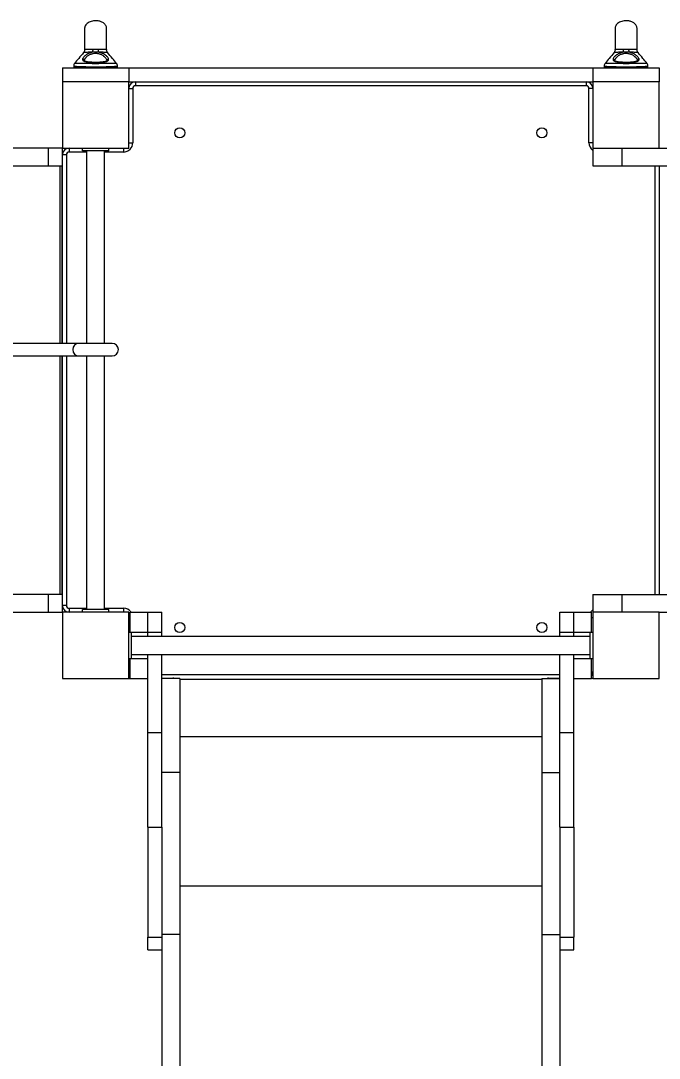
# Model space of a CAD drawing. Header units: millimetres. Extents: x -6280 to 5617, y -5845 to 6834.
# Drawn here: x -3609 to -2646, y 752 to 2316 of the extents above; entities that cross this region are included whole.
import ezdxf

# ---------------------------------------------------------------- set-up
doc = ezdxf.new("R2010")
doc.units = ezdxf.units.MM
for name, color, linetype in [('DIKOM_ОБЪЕКТ', 7, 'Continuous'), ('DIKOM_РАЗМЕР_ЗОНА', 7, 'Continuous'), ('DIKOM_РАЗМЕР_ОБЪЕКТА', 7, 'Continuous')]:
    doc.layers.add(name, color=color, linetype=linetype)
doc.styles.add('style1', font='arial.ttf', dxfattribs={"width": 0.8})
doc.dimstyles.new('1-50', dxfattribs={"dimtxt": 300, "dimasz": 200, "dimexe": 100, "dimexo": 0, "dimgap": 100, "dimtad": 1, "dimtxsty": 'style1', "dimcen": 200, "dimclrd": 7, "dimclre": 7, "dimclrt": 7, "dimadec": 1, "dimazin": 2, "dimtfac": 1, "dimtmove": 0, "dimatfit": 2, "dimfxl": 0, "dimlwd": 25, "dimlwe": 18, "dimarcsym": 0})

# ---------------------------------------------------------------- blocks, each defined once
blk = doc.blocks.new('*D9')
at = {"layer": 'Defpoints', "color": 0, "transparency": 16777216}
for p in [(2521.2, 1712.8), (-4779.9, 1437.8), (2521.2, -5186.4)]:
    blk.add_point(p, dxfattribs=at)
at = {"layer": 'DIKOM_РАЗМЕР_ОБЪЕКТА', "color": 7, "lineweight": 18, "transparency": 16777216}
for p, q in [((2521.2, 1712.8), (2521.2, -5286.4)), ((-4779.9, 1437.8), (-4779.9, -5286.4))]:
    blk.add_line(p, q, dxfattribs=at)
at = {"layer": 'DIKOM_РАЗМЕР_ОБЪЕКТА', "color": 7, "lineweight": 25, "transparency": 16777216}
blk.add_line((-4579.9, -5186.4), (2321.2, -5186.4), dxfattribs=at)
at = {"layer": 'DIKOM_РАЗМЕР_ОБЪЕКТА', "color": 7, "transparency": 16777216}
for points in [[(-4579.9, -5153.1), (-4579.9, -5219.8), (-4779.9, -5186.4)], [(2321.2, -5153.1), (2321.2, -5219.8), (2521.2, -5186.4)]]:
    blk.add_solid(points, dxfattribs=at)
at = {"layer": 'DIKOM_РАЗМЕР_ОБЪЕКТА', "color": 7, "transparency": 16777216, "insert": (-601.8, -4933.2), "char_height": 300, "attachment_point": 5, "style": 'style1'}
blk.add_mtext('7300', dxfattribs=at)
blk = doc.blocks.new('*D11')
at = {"layer": 'Defpoints', "color": 0, "transparency": 16777216}
for p in [(-6279.9, 1522.5), (4521.2, 1522.5), (4521.2, -5744.5)]:
    blk.add_point(p, dxfattribs=at)
at = {"layer": 'DIKOM_РАЗМЕР_ЗОНА', "color": 7, "lineweight": 18, "transparency": 16777216}
for p, q in [((-6279.9, 1522.5), (-6279.9, -5844.5)), ((4521.2, 1522.5), (4521.2, -5844.5))]:
    blk.add_line(p, q, dxfattribs=at)
at = {"layer": 'DIKOM_РАЗМЕР_ЗОНА', "color": 7, "lineweight": 25, "transparency": 16777216}
blk.add_line((-6079.9, -5744.5), (4321.2, -5744.5), dxfattribs=at)
at = {"layer": 'DIKOM_РАЗМЕР_ЗОНА', "color": 7, "transparency": 16777216}
for points in [[(-6079.9, -5711.2), (-6079.9, -5777.9), (-6279.9, -5744.5)], [(4321.2, -5711.2), (4321.2, -5777.9), (4521.2, -5744.5)]]:
    blk.add_solid(points, dxfattribs=at)
at = {"layer": 'DIKOM_РАЗМЕР_ЗОНА', "color": 7, "transparency": 16777216, "insert": (-569.1, -5491.3), "char_height": 300, "attachment_point": 5, "style": 'style1'}
blk.add_mtext('10800', dxfattribs=at)

msp = doc.modelspace()

# ---------------------------------------------------------------- linework, layer by layer
at = {"layer": 'DIKOM_ОБЪЕКТ', "color": 7, "linetype": 'Continuous', "lineweight": 15}
for p, q in [((-3512.972, 2256.127), (-3512.956, 2256.441)), ((-3512.702, 2255.024), (-3512.972, 2256.127)), ((-3478.972, 2256.124), (-3479.241, 2255.022)), ((-3478.986, 2256.42), (-3478.972, 2256.124)), ((-2712.972, 2256.127), (-2712.956, 2256.441)), ((-2712.702, 2255.024), (-2712.972, 2256.127)), ((-2678.972, 2256.124), (-2679.241, 2255.022)), ((-2678.986, 2256.42), (-2678.972, 2256.124)), ((-3545.972, 2245.255), (-3545.972, 2224.255)), ((-3545.972, 2245.255), (-3445.972, 2245.255)), ((-3528.972, 2248.38), (-3528.972, 2245.755)), ((-3528.972, 2245.755), (-3495.972, 2245.755)), ((-3527.742, 2251.736), (-3527.754, 2251.726)), ((-3495.972, 2245.755), (-3462.972, 2245.755)), ((-3462.972, 2248.376), (-3462.972, 2248.377)), ((-3462.972, 2245.755), (-3462.972, 2248.376)), ((-3445.972, 2245.255), (-3445.972, 2224.255)), ((-3445.972, 2245.255), (-2745.972, 2245.255)), ((-2745.972, 2245.255), (-2745.972, 2224.255)), ((-2745.972, 2245.255), (-2645.972, 2245.255)), ((-2728.972, 2248.38), (-2728.972, 2245.755)), ((-2728.972, 2245.755), (-2695.972, 2245.755)), ((-2727.742, 2251.736), (-2727.755, 2251.726)), ((-2695.972, 2245.755), (-2662.972, 2245.755)), ((-2662.972, 2248.376), (-2662.972, 2248.377)), ((-2662.972, 2245.755), (-2662.972, 2248.376)), ((-2645.972, 2245.255), (-2645.972, 2224.255)), ((-3445.972, 2224.255), (-3545.972, 2224.255)), ((-3545.972, 2224.255), (-3545.972, 2124.255)), ((-3445.972, 2224.255), (-2745.972, 2224.255)), ((-3445.972, 2124.255), (-3445.972, 2224.255)), ((-3435.972, 2224.255), (-3435.972, 2218.255)), ((-2755.972, 2224.255), (-2755.972, 2218.255)), ((-2745.972, 2224.255), (-2745.972, 2124.255)), ((-2645.972, 2224.255), (-2745.972, 2224.255)), ((-2645.972, 2124.255), (-2645.972, 2224.255)), ((-3445.972, 2214.255), (-3439.972, 2214.255)), ((-3439.972, 2214.255), (-3439.972, 2132.255)), ((-2755.972, 2218.255), (-3435.972, 2218.255)), ((-2751.972, 2132.255), (-2751.972, 2214.255)), ((-2745.972, 2214.255), (-2751.972, 2214.255)), ((-3445.972, 2132.255), (-3439.972, 2132.255)), ((-2745.972, 2132.255), (-2751.972, 2132.255)), ((-3566.781, 2124.255), (-4768.318, 2124.255)), ((-3566.781, 2097.255), (-3566.781, 2124.255)), ((-3545.972, 2124.255), (-3566.781, 2124.255)), ((-3545.972, 2097.255), (-3545.972, 2124.255)), ((-3545.972, 2124.255), (-3445.972, 2124.255)), ((-3539.972, 2114.255), (-3545.972, 2114.255)), ((-3539.972, 2114.255), (-3539.972, 1829.755)), ((-3535.972, 2124.255), (-3535.972, 2118.255)), ((-3509.472, 2118.255), (-3535.972, 2118.255)), ((-3515.972, 2120.255), (-3515.972, 2124.255)), ((-3475.972, 2120.255), (-3515.972, 2120.255)), ((-3509.472, 2120.255), (-3509.472, 1829.755)), ((-3482.472, 1829.755), (-3482.472, 2120.255)), ((-3453.972, 2118.255), (-3482.472, 2118.255)), ((-3475.972, 2120.255), (-3475.972, 2124.255)), ((-3453.972, 2124.255), (-3453.972, 2118.255)), ((-2745.972, 2124.255), (-2645.972, 2124.255)), ((-2745.972, 2124.255), (-2745.972, 2097.255)), ((-2702.203, 2124.255), (-2702.203, 2097.255)), ((-2645.972, 2124.255), (-2200.836, 2124.255)), ((-4768.318, 2097.255), (-3566.781, 2097.255)), ((-3566.781, 2097.255), (-3545.972, 2097.255)), ((-3549.651, 1829.755), (-3549.651, 2097.255)), ((-3546.247, 1829.755), (-3546.247, 2097.255)), ((-3545.972, 1829.755), (-3545.972, 2097.255)), ((-2745.972, 2097.255), (-2702.203, 2097.255)), ((-2702.203, 2097.255), (-2200.836, 2097.255)), ((-2651.972, 1451.255), (-2651.972, 2097.255)), ((-2645.972, 2097.255), (-2645.972, 1451.255)), ((-3520.972, 1829.755), (-3868.099, 1829.755)), ((-3470.972, 1829.755), (-3520.972, 1829.755)), ((-3868.099, 1810.755), (-3520.972, 1810.755)), ((-3549.651, 1451.255), (-3549.651, 1810.755)), ((-3546.247, 1451.255), (-3546.247, 1810.755)), ((-3545.972, 1451.255), (-3545.972, 1810.755)), ((-3539.972, 1810.755), (-3539.972, 1434.255)), ((-3520.972, 1810.755), (-3470.972, 1810.755)), ((-3509.472, 1810.755), (-3509.472, 1428.255)), ((-3482.472, 1428.255), (-3482.472, 1810.755)), ((-3566.781, 1451.255), (-4768.318, 1451.255)), ((-3566.781, 1424.255), (-3566.781, 1451.255)), ((-3545.972, 1451.255), (-3566.781, 1451.255)), ((-3545.972, 1424.255), (-3545.972, 1451.255)), ((-2745.972, 1451.255), (-2745.972, 1424.255)), ((-2745.972, 1451.255), (-2702.203, 1451.255)), ((-2702.203, 1451.255), (-2702.203, 1424.255)), ((-2702.203, 1451.255), (-2200.836, 1451.255)), ((-4768.318, 1424.255), (-3566.781, 1424.255)), ((-3566.781, 1424.255), (-3545.972, 1424.255)), ((-3539.972, 1434.255), (-3545.972, 1434.255)), ((-3445.972, 1424.255), (-3545.972, 1424.255)), ((-3545.972, 1424.255), (-3545.972, 1324.255)), ((-3535.972, 1430.255), (-3535.972, 1424.255)), ((-3535.972, 1430.255), (-3509.472, 1430.255)), ((-3515.972, 1424.255), (-3515.972, 1428.255)), ((-3475.972, 1428.255), (-3515.972, 1428.255)), ((-3482.472, 1430.255), (-3453.972, 1430.255)), ((-3475.972, 1424.255), (-3475.972, 1428.255)), ((-3453.972, 1430.255), (-3453.972, 1424.255)), ((-3445.972, 1324.255), (-3445.972, 1424.255)), ((-3443.972, 1424.255), (-3416.972, 1424.255)), ((-3443.972, 1394.255), (-3443.972, 1424.255)), ((-3416.972, 1394.255), (-3416.972, 1424.255)), ((-3416.972, 1424.254), (-3395.972, 1424.254)), ((-3416.972, 1394.255), (-3416.972, 1424.254)), ((-3395.972, 1394.255), (-3395.972, 1424.254)), ((-2795.972, 1424.254), (-2774.972, 1424.254)), ((-2795.972, 1394.255), (-2795.972, 1424.254)), ((-2774.972, 1424.255), (-2747.972, 1424.255)), ((-2774.972, 1394.255), (-2774.972, 1424.255)), ((-2774.972, 1394.255), (-2774.972, 1424.254)), ((-2747.972, 1394.255), (-2747.972, 1424.255)), ((-2745.972, 1424.255), (-2745.972, 1324.255)), ((-2645.972, 1424.255), (-2745.972, 1424.255)), ((-2645.972, 1324.255), (-2645.972, 1424.255)), ((-2645.972, 1424.255), (-2200.836, 1424.255)), ((-3443.972, 1416.255), (-3445.972, 1416.255)), ((-2747.972, 1416.255), (-2745.972, 1416.255)), ((-3445.972, 1394.255), (-3441.972, 1394.255)), ((-3441.972, 1354.255), (-3441.972, 1394.255)), ((-3441.972, 1394.255), (-3416.972, 1394.255)), ((-3416.972, 1387.755), (-3416.972, 1394.255)), ((-3416.972, 1394.255), (-3395.972, 1394.255)), ((-3395.972, 1387.755), (-3395.972, 1394.255)), ((-2795.972, 1394.255), (-2774.972, 1394.255)), ((-2795.972, 1387.755), (-2795.972, 1394.255)), ((-2774.972, 1387.755), (-2774.972, 1394.255)), ((-2774.972, 1394.255), (-2749.972, 1394.255)), ((-2749.972, 1394.255), (-2745.972, 1394.255)), ((-2749.972, 1354.255), (-2749.972, 1394.255)), ((-2749.972, 1387.755), (-3441.972, 1387.755)), ((-3445.972, 1354.255), (-3441.972, 1354.255)), ((-3443.972, 1324.258), (-3443.972, 1354.258)), ((-3441.972, 1360.755), (-2749.972, 1360.755)), ((-3441.972, 1354.258), (-3416.972, 1354.258)), ((-3416.972, 1354.258), (-3416.972, 1360.755)), ((-3416.972, 1243.104), (-3416.972, 1360.755)), ((-3395.972, 1243.104), (-3395.972, 1360.755)), ((-2795.972, 1243.104), (-2795.972, 1360.755)), ((-2774.972, 1354.258), (-2774.972, 1360.755)), ((-2774.972, 1243.104), (-2774.972, 1360.755)), ((-2774.972, 1354.258), (-2749.972, 1354.258)), ((-2749.972, 1354.255), (-2745.972, 1354.255)), ((-2747.972, 1324.258), (-2747.972, 1354.258)), ((-3443.972, 1334.255), (-3445.972, 1334.255)), ((-3395.972, 1330.255), (-2795.972, 1330.255)), ((-2747.972, 1334.255), (-2745.972, 1334.255)), ((-3545.972, 1324.255), (-3445.972, 1324.255)), ((-3445.972, 1324.255), (-3443.972, 1324.255)), ((-3443.972, 1324.258), (-3416.972, 1324.258)), ((-3443.972, 1324.258), (-3443.972, 1324.248)), ((-3443.972, 1324.248), (-3416.972, 1324.248)), ((-3378.472, 1324.255), (-3395.972, 1324.255)), ((-3368.972, 1324.254), (-3395.972, 1324.254)), ((-3378.472, 1324.255), (-3378.472, 1325.754)), ((-3368.972, 1324.254), (-3368.972, 1182.379)), ((-2822.972, 1322.754), (-3368.972, 1322.754)), ((-2822.972, 1324.254), (-2795.972, 1324.254)), ((-2822.972, 1324.254), (-2822.972, 1182.379)), ((-2813.472, 1324.255), (-2813.472, 1325.754)), ((-2795.972, 1324.255), (-2813.472, 1324.255)), ((-2774.972, 1324.258), (-2747.972, 1324.258)), ((-2774.972, 1324.248), (-2747.972, 1324.248)), ((-2747.972, 1324.258), (-2747.972, 1324.248)), ((-2745.972, 1324.255), (-2747.972, 1324.255)), ((-2745.972, 1324.255), (-2645.972, 1324.255)), ((-3416.972, 1243.104), (-3395.972, 1243.104)), ((-3416.972, 1100.353), (-3416.972, 1243.104)), ((-3395.972, 1100.353), (-3395.972, 1243.104)), ((-2822.972, 1236.215), (-3368.972, 1236.215)), ((-2795.972, 1243.104), (-2774.972, 1243.104)), ((-2795.972, 1100.353), (-2795.972, 1243.104)), ((-2774.972, 1100.353), (-2774.972, 1243.104)), ((-3368.972, 1182.379), (-3395.972, 1182.379)), ((-3368.972, 1182.379), (-3368.972, 938.446)), ((-2822.972, 1182.379), (-2795.972, 1182.379)), ((-2822.972, 1182.379), (-2822.972, 938.446)), ((-3416.972, 1100.353), (-3395.972, 1100.353)), ((-3416.972, 1100.353), (-3416.972, 934.21)), ((-3395.972, 1100.353), (-3395.972, 936.948)), ((-2795.972, 1100.353), (-2774.972, 1100.353)), ((-2795.972, 1100.353), (-2795.972, 936.948)), ((-2774.972, 1100.353), (-2774.972, 934.21)), ((-2822.972, 1011.24), (-3368.972, 1011.24)), ((-3416.972, 934.21), (-3395.972, 934.21)), ((-3416.972, 915.348), (-3416.972, 934.21)), ((-3368.972, 938.446), (-3395.972, 938.446)), ((-3395.972, 936.948), (-3395.972, 255.387)), ((-3368.972, 938.446), (-3368.972, 255.387)), ((-2822.972, 938.446), (-2795.972, 938.446)), ((-2822.972, 938.446), (-2822.972, 255.387)), ((-2795.972, 936.948), (-2795.972, 255.387)), ((-2795.972, 934.21), (-2774.972, 934.21)), ((-2774.972, 915.348), (-2774.972, 934.21)), ((-3416.972, 915.348), (-3395.972, 915.348)), ((-2795.972, 915.348), (-2774.972, 915.348))]:
    msp.add_line(p, q, dxfattribs=at)
for centre in [(-3368.972, 2147.255), (-2822.972, 2147.255), (-3368.972, 1401.255), (-2822.972, 1401.255)]:
    msp.add_circle(centre, 7.5, dxfattribs=at)
for centre, radius, start, end in [((-3519.368, 2274.199), 19.719, 343.873331, 358.205486), ((-3472.55, 2274.195), 19.747, 181.783082, 196.091424), ((-2719.368, 2274.199), 19.719, 343.873331, 358.205486), ((-2672.533, 2274.198), 19.764, 181.789106, 196.0854), ((-3514.964, 2256.306), 2.013, 3.858148, 109.484787), ((-3476.98, 2256.287), 2.011, 70.454514, 176.210792), ((-2714.964, 2256.306), 2.013, 3.858148, 109.484787), ((-2676.98, 2256.287), 2.011, 70.454514, 176.210792), ((-3528.472, 2245.755), 0.5, 180, 270), ((-3463.472, 2245.755), 0.5, 270, 0), ((-2728.472, 2245.755), 0.5, 180, 270), ((-2663.472, 2245.755), 0.5, 270, 0), ((-3435.972, 2214.255), 10, 90, 180), ((-2755.972, 2214.255), 10, 0, 90), ((-3435.972, 2214.255), 4, 90, 180), ((-2755.972, 2214.255), 4, 0, 90), ((-3453.972, 2132.255), 14, 270, 0), ((-2737.972, 2132.255), 14, 180, 235.150095), ((-3535.972, 2114.255), 10, 90, 180), ((-3535.972, 2114.255), 4, 90, 180), ((-3520.972, 1820.255), 9.5, 90, 270), ((-3470.972, 1820.255), 9.5, 270, 90), ((-3535.972, 1434.255), 10, 180, 270), ((-3535.972, 1434.255), 4, 180, 270), ((-3453.972, 1416.255), 14, 34.849768, 90), ((-2737.972, 1416.255), 14, 124.849905, 145.150232), ((-3435.972, 1334.255), 10, 180, 216.869898), ((-2755.972, 1334.255), 10, 323.130102, 0)]:
    msp.add_arc(centre, radius, start, end, dxfattribs=at)
for points, knots in [([(-3479.472, 2305.255), (-3479.527, 2305.93), (-3479.643, 2307.347), (-3480.588, 2309.41), (-3482.088, 2311.331), (-3484.075, 2312.97), (-3486.324, 2314.245), (-3488.602, 2315.143), (-3490.821, 2315.741), (-3493.166, 2316.137), (-3495.886, 2316.315), (-3499.073, 2316.14), (-3502.513, 2315.458), (-3505.873, 2314.187), (-3508.792, 2312.356), (-3510.938, 2310.112), (-3512.243, 2307.686), (-3512.4, 2306.025), (-3512.472, 2305.255)], [0, 0, 0, 0, 0.04633182, 0.09737767, 0.15341126, 0.21313179, 0.27355843, 0.33083056, 0.38133933, 0.43157919, 0.49443417, 0.56871442, 0.65082269, 0.73500006, 0.81488997, 0.88597515, 0.94713563, 1, 1, 1, 1]), ([(-2679.472, 2305.255), (-2679.527, 2305.93), (-2679.643, 2307.347), (-2680.588, 2309.41), (-2682.088, 2311.331), (-2684.076, 2312.969), (-2686.324, 2314.245), (-2688.602, 2315.143), (-2690.821, 2315.741), (-2693.166, 2316.137), (-2695.886, 2316.315), (-2699.073, 2316.14), (-2702.513, 2315.458), (-2705.873, 2314.187), (-2708.793, 2312.356), (-2710.938, 2310.112), (-2712.243, 2307.686), (-2712.4, 2306.025), (-2712.472, 2305.255)], [0, 0, 0, 0, 0.0463318, 0.09737764, 0.15341121, 0.21313172, 0.27355359, 0.33083079, 0.38133954, 0.43157939, 0.49443434, 0.56871456, 0.65082281, 0.73500015, 0.81489003, 0.88597519, 0.94713565, 1, 1, 1, 1]), ([(-3512.472, 2305.255), (-3512.472, 2305.175), (-3512.472, 2305.023), (-3512.472, 2303.879), (-3512.472, 2302.271), (-3512.472, 2300.322), (-3512.472, 2298.198), (-3512.472, 2296.022), (-3512.472, 2293.901), (-3512.472, 2291.909), (-3512.472, 2290.098), (-3512.472, 2288.341), (-3512.472, 2286.379), (-3512.472, 2283.578), (-3512.472, 2279.61), (-3512.472, 2275.908), (-3512.472, 2273.464), (-3512.472, 2272.985)], [0, 0, 0, 0, 0.11669334, 0.22399301, 0.32105451, 0.40768769, 0.48407135, 0.55066077, 0.60812167, 0.65710707, 0.69824854, 0.73237509, 0.77063496, 0.8182304, 0.89363926, 0.97915695, 1, 1, 1, 1]), ([(-3479.472, 2272.978), (-3479.472, 2273.46), (-3479.472, 2275.906), (-3479.472, 2279.61), (-3479.472, 2283.841), (-3479.472, 2286.993), (-3479.472, 2289.558), (-3479.472, 2291.746), (-3479.472, 2293.901), (-3479.472, 2296.022), (-3479.472, 2298.198), (-3479.472, 2300.322), (-3479.472, 2302.271), (-3479.472, 2303.879), (-3479.472, 2305.023), (-3479.472, 2305.175), (-3479.472, 2305.255)], [0, 0, 0, 0, 0.02093275, 0.10644366, 0.18184655, 0.2432849, 0.28973045, 0.342945, 0.39192652, 0.44938286, 0.515967, 0.59234461, 0.67897093, 0.77602474, 0.88331591, 1, 1, 1, 1]), ([(-2712.472, 2305.255), (-2712.472, 2305.175), (-2712.472, 2305.023), (-2712.472, 2303.879), (-2712.472, 2302.271), (-2712.472, 2300.322), (-2712.472, 2298.198), (-2712.472, 2296.022), (-2712.472, 2293.901), (-2712.472, 2291.909), (-2712.472, 2290.098), (-2712.472, 2288.341), (-2712.472, 2286.379), (-2712.472, 2283.578), (-2712.472, 2279.61), (-2712.472, 2275.908), (-2712.472, 2273.464), (-2712.472, 2272.985)], [0, 0, 0, 0, 0.11669334, 0.22399301, 0.32105451, 0.40768769, 0.48407135, 0.55066077, 0.60812167, 0.65710707, 0.69824854, 0.73237509, 0.77063496, 0.8182304, 0.89363926, 0.97915695, 1, 1, 1, 1]), ([(-2679.472, 2272.978), (-2679.472, 2273.46), (-2679.472, 2275.906), (-2679.472, 2279.61), (-2679.472, 2283.841), (-2679.472, 2286.993), (-2679.472, 2289.558), (-2679.472, 2291.746), (-2679.472, 2293.901), (-2679.472, 2296.022), (-2679.472, 2298.198), (-2679.472, 2300.322), (-2679.472, 2302.271), (-2679.472, 2303.879), (-2679.472, 2305.023), (-2679.472, 2305.175), (-2679.472, 2305.255)], [0, 0, 0, 0, 0.02093275, 0.10644366, 0.18184655, 0.2432849, 0.28973045, 0.342945, 0.39192652, 0.44938286, 0.515967, 0.59234461, 0.67897093, 0.77602474, 0.88331591, 1, 1, 1, 1]), ([(-3500.425, 2268.722), (-3501.522, 2268.488), (-3503.708, 2268.022), (-3506.63, 2266.868), (-3509.194, 2265.505), (-3511.369, 2263.99), (-3513.136, 2262.432), (-3514.468, 2260.905), (-3515.375, 2259.463), (-3515.548, 2258.623), (-3515.635, 2258.203)], [0, 0, 0, 0, 0.12762681, 0.25418326, 0.38062129, 0.50508478, 0.6296236, 0.75287945, 0.87645605, 1, 1, 1, 1]), ([(-3512.472, 2273.032), (-3512.534, 2272.232), (-3512.675, 2270.425), (-3513.638, 2268.989), (-3514.174, 2268.189)], [0, 0, 0, 0, 0.44317003, 1, 1, 1, 1]), ([(-3500.425, 2268.722), (-3501.618, 2268.714), (-3503.973, 2268.697), (-3507.208, 2268.646), (-3509.975, 2268.567), (-3512.119, 2268.46), (-3513.491, 2268.341), (-3514.126, 2268.245), (-3514.094, 2268.226), (-3514.085, 2268.22)], [0, 0, 0, 0, 0.18132315, 0.35769971, 0.52389172, 0.67759126, 0.81661223, 0.94257662, 1, 1, 1, 1]), ([(-3512.472, 2273), (-3512.433, 2273.077), (-3512.352, 2273.237), (-3511.704, 2273.395), (-3510.658, 2273.492), (-3509.167, 2273.54), (-3507.262, 2273.561), (-3504.985, 2273.571), (-3502.423, 2273.578), (-3500.589, 2273.58), (-3499.659, 2273.582)], [0, 0, 0, 0, 0.09915425, 0.20318159, 0.31465249, 0.43517672, 0.56560661, 0.70402371, 0.84996385, 1, 1, 1, 1]), ([(-3491.524, 2268.721), (-3493.007, 2268.877), (-3495.974, 2269.187), (-3498.941, 2268.877), (-3500.425, 2268.722)], [0, 0, 0, 0, 0.49997199, 1, 1, 1, 1]), ([(-3499.659, 2273.582), (-3498.43, 2273.558), (-3495.973, 2273.511), (-3493.516, 2273.557), (-3492.288, 2273.58)], [0, 0, 0, 0, 0.49999034, 1, 1, 1, 1]), ([(-3492.288, 2273.58), (-3491.358, 2273.579), (-3489.522, 2273.576), (-3486.964, 2273.569), (-3484.694, 2273.559), (-3482.791, 2273.538), (-3481.295, 2273.488), (-3480.245, 2273.388), (-3479.593, 2273.226), (-3479.512, 2273.068), (-3479.472, 2272.991)], [0, 0, 0, 0, 0.15005213, 0.29616409, 0.43374404, 0.56362422, 0.68460485, 0.79650492, 0.90001667, 1, 1, 1, 1]), ([(-3476.307, 2258.182), (-3476.391, 2258.6), (-3476.559, 2259.435), (-3477.456, 2260.876), (-3478.779, 2262.4), (-3480.55, 2263.967), (-3482.725, 2265.487), (-3485.301, 2266.86), (-3488.23, 2268.019), (-3490.425, 2268.487), (-3491.524, 2268.721)], [0, 0, 0, 0, 0.12317974, 0.24572034, 0.36966464, 0.49359415, 0.61918006, 0.74528357, 0.87243501, 1, 1, 1, 1]), ([(-3477.821, 2268.217), (-3477.83, 2268.224), (-3477.853, 2268.243), (-3478.076, 2268.281), (-3478.378, 2268.321), (-3478.676, 2268.355), (-3479.013, 2268.387), (-3479.391, 2268.419), (-3479.772, 2268.446), (-3480.228, 2268.475), (-3480.694, 2268.501), (-3481.668, 2268.549), (-3483.36, 2268.61), (-3485.874, 2268.665), (-3488.621, 2268.702), (-3490.526, 2268.715), (-3491.524, 2268.721)], [0, 0, 0, 0, 0.04582464, 0.12381808, 0.15706033, 0.19727652, 0.2442715, 0.27033906, 0.31001887, 0.34767186, 0.38349511, 0.41750142, 0.55990401, 0.70891901, 0.84763273, 1, 1, 1, 1]), ([(-3477.779, 2268.188), (-3478.305, 2268.974), (-3479.264, 2270.404), (-3479.407, 2272.209), (-3479.472, 2273.023)], [0, 0, 0, 0, 0.54893799, 1, 1, 1, 1]), ([(-2700.425, 2268.722), (-2701.522, 2268.488), (-2703.708, 2268.022), (-2706.63, 2266.869), (-2709.194, 2265.505), (-2711.369, 2263.99), (-2713.136, 2262.432), (-2714.468, 2260.906), (-2715.374, 2259.463), (-2715.548, 2258.623), (-2715.635, 2258.203)], [0, 0, 0, 0, 0.12761904, 0.25418329, 0.38061515, 0.50508461, 0.62962379, 0.75288001, 0.87645472, 1, 1, 1, 1]), ([(-2712.472, 2273.032), (-2712.534, 2272.232), (-2712.675, 2270.425), (-2713.638, 2268.989), (-2714.174, 2268.189)], [0, 0, 0, 0, 0.44316223, 1, 1, 1, 1]), ([(-2700.425, 2268.722), (-2701.618, 2268.714), (-2703.973, 2268.697), (-2707.208, 2268.646), (-2709.975, 2268.567), (-2712.119, 2268.46), (-2713.491, 2268.341), (-2714.126, 2268.245), (-2714.094, 2268.226), (-2714.085, 2268.22)], [0, 0, 0, 0, 0.18132417, 0.35770173, 0.52389467, 0.67759508, 0.81661111, 0.94257621, 1, 1, 1, 1]), ([(-2712.472, 2273), (-2712.433, 2273.077), (-2712.352, 2273.237), (-2711.704, 2273.395), (-2710.658, 2273.492), (-2709.167, 2273.54), (-2707.262, 2273.561), (-2704.985, 2273.571), (-2702.423, 2273.578), (-2700.589, 2273.58), (-2699.659, 2273.582)], [0, 0, 0, 0, 0.09915425, 0.20318159, 0.31465249, 0.43517672, 0.56560661, 0.70402371, 0.84996385, 1, 1, 1, 1]), ([(-2691.524, 2268.721), (-2693.007, 2268.877), (-2695.974, 2269.187), (-2698.941, 2268.877), (-2700.425, 2268.722)], [0, 0, 0, 0, 0.49997199, 1, 1, 1, 1]), ([(-2699.659, 2273.582), (-2698.43, 2273.558), (-2695.973, 2273.511), (-2693.516, 2273.557), (-2692.288, 2273.58)], [0, 0, 0, 0, 0.50002242, 1, 1, 1, 1]), ([(-2692.288, 2273.58), (-2691.358, 2273.579), (-2689.522, 2273.576), (-2686.964, 2273.569), (-2684.694, 2273.559), (-2682.791, 2273.538), (-2681.295, 2273.488), (-2680.245, 2273.388), (-2679.593, 2273.226), (-2679.512, 2273.068), (-2679.472, 2272.991)], [0, 0, 0, 0, 0.15005178, 0.29616341, 0.43374306, 0.56362294, 0.6846033, 0.79650927, 0.9000169, 1, 1, 1, 1]), ([(-2676.307, 2258.182), (-2676.391, 2258.6), (-2676.559, 2259.435), (-2677.456, 2260.876), (-2678.779, 2262.4), (-2680.55, 2263.967), (-2682.725, 2265.487), (-2685.301, 2266.86), (-2688.23, 2268.019), (-2690.425, 2268.487), (-2691.524, 2268.721)], [0, 0, 0, 0, 0.12317845, 0.24572092, 0.36966486, 0.49359401, 0.61917956, 0.74527618, 0.87242724, 1, 1, 1, 1]), ([(-2677.821, 2268.217), (-2677.83, 2268.224), (-2677.853, 2268.243), (-2678.075, 2268.281), (-2678.378, 2268.321), (-2678.676, 2268.355), (-2679.012, 2268.387), (-2679.391, 2268.419), (-2679.772, 2268.446), (-2680.228, 2268.475), (-2680.694, 2268.501), (-2681.668, 2268.549), (-2683.36, 2268.61), (-2685.874, 2268.665), (-2688.621, 2268.702), (-2690.526, 2268.715), (-2691.524, 2268.721)], [0, 0, 0, 0, 0.04582505, 0.12381588, 0.15706156, 0.19727758, 0.24426712, 0.27034052, 0.31002017, 0.34766586, 0.38349665, 0.41749468, 0.55990581, 0.7089202, 0.84763335, 1, 1, 1, 1]), ([(-2677.779, 2268.188), (-2678.305, 2268.974), (-2679.264, 2270.404), (-2679.407, 2272.209), (-2679.472, 2273.023)], [0, 0, 0, 0, 0.54894024, 1, 1, 1, 1]), ([(-3514.123, 2268.251), (-3516.526, 2265.337), (-3521.123, 2259.762), (-3525.613, 2254.323), (-3527.757, 2251.727)], [0, 0, 0, 0, 0.52267625, 1, 1, 1, 1]), ([(-3515.635, 2258.203), (-3515.605, 2257.749), (-3515.544, 2256.838), (-3514.476, 2255.774), (-3512.699, 2254.919), (-3510.2, 2254.27), (-3507.097, 2253.795), (-3503.515, 2253.479), (-3499.604, 2253.292), (-3496.897, 2253.276), (-3495.54, 2253.269)], [0, 0, 0, 0, 0.1234471, 0.24716032, 0.37200404, 0.49677617, 0.62230236, 0.7482482, 0.87377105, 1, 1, 1, 1]), ([(-3512.956, 2256.441), (-3512.899, 2256.762), (-3512.785, 2257.4), (-3512.285, 2258.475), (-3511.622, 2259.514), (-3510.844, 2260.498), (-3510.034, 2261.384), (-3509.108, 2262.266), (-3507.936, 2263.242), (-3506.489, 2264.258), (-3504.715, 2265.256), (-3502.923, 2266.029), (-3501.163, 2266.59), (-3498.924, 2267.096), (-3496.563, 2267.31), (-3494.201, 2267.204), (-3492.466, 2266.97), (-3490.776, 2266.588), (-3489.012, 2266.024), (-3487.215, 2265.246), (-3485.437, 2264.243), (-3484.069, 2263.281), (-3483.044, 2262.438), (-3482.237, 2261.7), (-3481.536, 2260.981), (-3480.908, 2260.256), (-3480.128, 2259.244), (-3479.298, 2257.893), (-3479.09, 2256.911), (-3478.986, 2256.42)], [0, 0, 0, 0, 0.04122159, 0.08212728, 0.12502017, 0.15617296, 0.187529, 0.2187599, 0.2498223, 0.29305287, 0.33399117, 0.3746542, 0.40658487, 0.43731645, 0.49952672, 0.53055008, 0.56198802, 0.59274278, 0.6247061, 0.66559048, 0.70668739, 0.75001051, 0.77458893, 0.7981935, 0.82868737, 0.85070704, 0.87526268, 0.93757999, 1, 1, 1, 1]), ([(-3479.443, 2255.493), (-3479.454, 2255.504), (-3479.477, 2255.525), (-3479.871, 2255.277), (-3480.704, 2254.926), (-3482.351, 2254.47), (-3484.324, 2254.109), (-3486.703, 2253.814), (-3489.49, 2253.591), (-3492.654, 2253.45), (-3496.152, 2253.402), (-3499.729, 2253.462), (-3503.042, 2253.629), (-3505.791, 2253.874), (-3507.976, 2254.17), (-3509.75, 2254.515), (-3510.926, 2254.839), (-3511.813, 2255.176), (-3512.181, 2255.37), (-3512.289, 2255.308), (-3512.346, 2255.276)], [0, 0, 0, 0, 0.01843238, 0.03800888, 0.1064593, 0.16636992, 0.22662131, 0.28950729, 0.35544021, 0.42639078, 0.50169663, 0.5819119, 0.6581549, 0.72558663, 0.78329474, 0.83687429, 0.89265808, 0.92190848, 0.95918238, 1, 1, 1, 1]), ([(-3495.54, 2253.269), (-3494.227, 2253.284), (-3491.602, 2253.315), (-3487.843, 2253.519), (-3484.419, 2253.847), (-3481.463, 2254.328), (-3479.094, 2254.975), (-3477.411, 2255.819), (-3476.399, 2256.859), (-3476.338, 2257.742), (-3476.307, 2258.182)], [0, 0, 0, 0, 0.12608231, 0.25195534, 0.378114, 0.50326576, 0.62863381, 0.75300394, 0.87683771, 1, 1, 1, 1]), ([(-3464.217, 2251.76), (-3466.386, 2254.378), (-3471.066, 2260.028), (-3475.454, 2265.364), (-3477.809, 2268.227)], [0, 0, 0, 0, 0.46334167, 1, 1, 1, 1]), ([(-2714.123, 2268.251), (-2716.526, 2265.337), (-2721.123, 2259.762), (-2725.613, 2254.323), (-2727.757, 2251.727)], [0, 0, 0, 0, 0.52267625, 1, 1, 1, 1]), ([(-2715.635, 2258.203), (-2715.605, 2257.749), (-2715.544, 2256.838), (-2714.476, 2255.774), (-2712.699, 2254.919), (-2710.2, 2254.27), (-2707.097, 2253.795), (-2703.515, 2253.479), (-2699.604, 2253.292), (-2696.897, 2253.276), (-2695.54, 2253.269)], [0, 0, 0, 0, 0.12344724, 0.24716059, 0.37200445, 0.49678128, 0.62230194, 0.74824793, 0.87377091, 1, 1, 1, 1]), ([(-2712.956, 2256.441), (-2712.899, 2256.762), (-2712.785, 2257.4), (-2712.285, 2258.475), (-2711.622, 2259.514), (-2710.844, 2260.498), (-2710.034, 2261.384), (-2709.108, 2262.266), (-2707.937, 2263.242), (-2706.489, 2264.258), (-2704.715, 2265.256), (-2702.923, 2266.029), (-2701.163, 2266.59), (-2698.924, 2267.096), (-2696.563, 2267.31), (-2694.201, 2267.204), (-2692.466, 2266.97), (-2690.776, 2266.588), (-2689.012, 2266.024), (-2687.215, 2265.246), (-2685.437, 2264.243), (-2684.069, 2263.281), (-2683.044, 2262.438), (-2682.236, 2261.7), (-2681.536, 2260.981), (-2680.908, 2260.256), (-2680.128, 2259.244), (-2679.298, 2257.893), (-2679.09, 2256.911), (-2678.986, 2256.42)], [0, 0, 0, 0, 0.04122158, 0.08212726, 0.12502014, 0.15617292, 0.18752895, 0.21875984, 0.24982223, 0.29305279, 0.33399108, 0.37465758, 0.40658448, 0.43731605, 0.49953046, 0.53054962, 0.56198756, 0.59274231, 0.62470563, 0.66559348, 0.70668723, 0.75001035, 0.77458876, 0.79819559, 0.82868742, 0.85070709, 0.87526272, 0.93758, 1, 1, 1, 1]), ([(-2679.443, 2255.493), (-2679.454, 2255.504), (-2679.477, 2255.525), (-2679.871, 2255.277), (-2680.703, 2254.926), (-2682.351, 2254.47), (-2684.324, 2254.109), (-2686.703, 2253.814), (-2689.49, 2253.591), (-2692.654, 2253.45), (-2696.152, 2253.402), (-2699.729, 2253.462), (-2703.042, 2253.629), (-2705.791, 2253.874), (-2707.976, 2254.17), (-2709.75, 2254.515), (-2710.925, 2254.839), (-2711.813, 2255.176), (-2712.181, 2255.37), (-2712.289, 2255.308), (-2712.345, 2255.276)], [0, 0, 0, 0, 0.018432, 0.0380096, 0.10645807, 0.16637152, 0.22661928, 0.2895094, 0.35544228, 0.4263928, 0.5016986, 0.58191381, 0.65815677, 0.7255839, 0.78329605, 0.83687556, 0.89265645, 0.92190912, 0.95918299, 1, 1, 1, 1]), ([(-2695.54, 2253.269), (-2694.227, 2253.284), (-2691.602, 2253.315), (-2687.843, 2253.519), (-2684.419, 2253.847), (-2681.463, 2254.328), (-2679.094, 2254.975), (-2677.41, 2255.819), (-2676.399, 2256.859), (-2676.338, 2257.742), (-2676.307, 2258.182)], [0, 0, 0, 0, 0.12608203, 0.25195476, 0.37811974, 0.5032655, 0.62863327, 0.75300641, 0.87683799, 1, 1, 1, 1]), ([(-2664.217, 2251.76), (-2666.386, 2254.378), (-2671.066, 2260.028), (-2675.455, 2265.364), (-2677.809, 2268.227)], [0, 0, 0, 0, 0.46334167, 1, 1, 1, 1]), ([(-3527.743, 2251.741), (-3528.059, 2251.302), (-3528.792, 2250.282), (-3528.907, 2248.959), (-3528.972, 2248.207)], [0, 0, 0, 0, 0.43104612, 1, 1, 1, 1]), ([(-3528.935, 2248.386), (-3528.944, 2248.354), (-3528.976, 2248.248), (-3528.665, 2248.06), (-3527.837, 2247.83), (-3526.419, 2247.641), (-3524.808, 2247.5), (-3523.212, 2247.395), (-3521.002, 2247.284), (-3517.983, 2247.174), (-3514.539, 2247.089), (-3511.303, 2247.031), (-3508.474, 2246.991), (-3504.997, 2246.955), (-3500.816, 2246.928), (-3497.595, 2246.924), (-3495.972, 2246.922)], [0, 0, 0, 0, 0.02723035, 0.0869734, 0.17642788, 0.26926665, 0.32580795, 0.38406173, 0.44402394, 0.53713577, 0.63409939, 0.69343461, 0.75343578, 0.81410074, 0.90630113, 1, 1, 1, 1]), ([(-3495.574, 2251.537), (-3496.007, 2251.537), (-3497.177, 2251.537), (-3499.384, 2251.54), (-3502.463, 2251.548), (-3505.785, 2251.562), (-3509.129, 2251.584), (-3512.309, 2251.611), (-3515.294, 2251.645), (-3517.998, 2251.682), (-3519.811, 2251.711), (-3521.049, 2251.733), (-3521.786, 2251.747), (-3522.499, 2251.76), (-3523.186, 2251.774), (-3523.844, 2251.787), (-3524.917, 2251.807), (-3526.192, 2251.829), (-3527.018, 2251.828), (-3527.392, 2251.807), (-3527.544, 2251.793), (-3527.656, 2251.774), (-3527.722, 2251.756), (-3527.737, 2251.741), (-3527.742, 2251.736)], [0, 0, 0, 0, 0.02602897, 0.07031989, 0.13281628, 0.21288436, 0.27660681, 0.34888689, 0.42884152, 0.4947142, 0.56545388, 0.58998171, 0.61505004, 0.64070453, 0.66700335, 0.69402435, 0.72168204, 0.80976126, 0.89890467, 0.92159404, 0.94429754, 0.9669854, 0.98970933, 1, 1, 1, 1]), ([(-3495.972, 2246.922), (-3494.368, 2246.923), (-3491.175, 2246.927), (-3486.51, 2246.957), (-3482.086, 2247.006), (-3478.349, 2247.069), (-3475.283, 2247.14), (-3472.821, 2247.214), (-3470.298, 2247.311), (-3467.885, 2247.44), (-3465.951, 2247.596), (-3464.633, 2247.756), (-3463.781, 2247.915), (-3463.115, 2248.114), (-3463.033, 2248.281), (-3462.985, 2248.38)], [0, 0, 0, 0, 0.09265974, 0.18441271, 0.27526305, 0.36521126, 0.43025907, 0.4936738, 0.55545232, 0.64501768, 0.73091588, 0.79333071, 0.85427911, 0.91376214, 1, 1, 1, 1]), ([(-3464.271, 2251.724), (-3464.267, 2251.741), (-3464.252, 2251.806), (-3464.859, 2251.827), (-3466.043, 2251.826), (-3467.803, 2251.792), (-3470.048, 2251.748), (-3472.755, 2251.7), (-3475.878, 2251.654), (-3479.356, 2251.614), (-3483.141, 2251.581), (-3487.149, 2251.556), (-3491.321, 2251.54), (-3494.155, 2251.538), (-3495.574, 2251.537)], [0, 0, 0, 0, 0.03170962, 0.12272813, 0.21323955, 0.30218051, 0.39078088, 0.47875077, 0.5660159, 0.65351073, 0.74008669, 0.8271163, 0.91347691, 1, 1, 1, 1]), ([(-3462.972, 2248.201), (-3463.008, 2248.789), (-3463.088, 2250.112), (-3463.803, 2251.158), (-3464.2, 2251.739)], [0, 0, 0, 0, 0.44435606, 1, 1, 1, 1]), ([(-2727.743, 2251.741), (-2728.059, 2251.302), (-2728.793, 2250.282), (-2728.907, 2248.959), (-2728.972, 2248.207)], [0, 0, 0, 0, 0.43106144, 1, 1, 1, 1]), ([(-2728.935, 2248.386), (-2728.944, 2248.354), (-2728.976, 2248.248), (-2728.665, 2248.06), (-2727.837, 2247.83), (-2726.419, 2247.641), (-2724.808, 2247.5), (-2723.212, 2247.395), (-2721.002, 2247.284), (-2717.983, 2247.174), (-2714.539, 2247.089), (-2711.303, 2247.031), (-2708.474, 2246.991), (-2704.997, 2246.955), (-2700.816, 2246.928), (-2697.595, 2246.924), (-2695.972, 2246.922)], [0, 0, 0, 0, 0.02723035, 0.0869734, 0.17642788, 0.26926665, 0.32580795, 0.38406173, 0.44402394, 0.53713577, 0.63409939, 0.69343461, 0.75343578, 0.81410074, 0.90630113, 1, 1, 1, 1]), ([(-2695.574, 2251.537), (-2696.007, 2251.537), (-2697.177, 2251.537), (-2699.384, 2251.54), (-2702.463, 2251.548), (-2705.785, 2251.562), (-2709.129, 2251.584), (-2712.309, 2251.611), (-2715.294, 2251.645), (-2717.998, 2251.682), (-2719.81, 2251.711), (-2721.049, 2251.733), (-2721.786, 2251.747), (-2722.499, 2251.76), (-2723.186, 2251.774), (-2723.844, 2251.787), (-2724.917, 2251.807), (-2726.192, 2251.829), (-2727.018, 2251.828), (-2727.392, 2251.807), (-2727.544, 2251.793), (-2727.656, 2251.774), (-2727.722, 2251.756), (-2727.737, 2251.741), (-2727.742, 2251.736)], [0, 0, 0, 0, 0.026029, 0.07031998, 0.13281644, 0.21288462, 0.27660715, 0.3488831, 0.42883782, 0.49471417, 0.56545071, 0.58998152, 0.61504708, 0.64070426, 0.66700061, 0.69402398, 0.7216817, 0.80976103, 0.89890454, 0.92159395, 0.94429747, 0.96698536, 0.98970932, 1, 1, 1, 1]), ([(-2695.972, 2246.922), (-2694.368, 2246.923), (-2691.175, 2246.927), (-2686.51, 2246.957), (-2682.086, 2247.006), (-2678.349, 2247.069), (-2675.283, 2247.14), (-2672.821, 2247.214), (-2670.298, 2247.311), (-2667.885, 2247.44), (-2665.951, 2247.596), (-2664.633, 2247.756), (-2663.781, 2247.915), (-2663.115, 2248.114), (-2663.033, 2248.281), (-2662.985, 2248.38)], [0, 0, 0, 0, 0.09265974, 0.18441271, 0.27526305, 0.36521126, 0.43025907, 0.4936738, 0.55545232, 0.64501768, 0.73091588, 0.79333071, 0.85427911, 0.91376214, 1, 1, 1, 1]), ([(-2664.271, 2251.724), (-2664.267, 2251.741), (-2664.252, 2251.806), (-2664.86, 2251.827), (-2666.043, 2251.826), (-2667.803, 2251.792), (-2670.048, 2251.748), (-2672.755, 2251.7), (-2675.878, 2251.654), (-2679.356, 2251.614), (-2683.141, 2251.581), (-2687.149, 2251.556), (-2691.321, 2251.54), (-2694.155, 2251.538), (-2695.574, 2251.537)], [0, 0, 0, 0, 0.03170957, 0.12272794, 0.21323922, 0.30217811, 0.39077834, 0.47875112, 0.56601612, 0.65351081, 0.74008236, 0.82711184, 0.91347705, 1, 1, 1, 1]), ([(-2662.972, 2248.201), (-2663.008, 2248.789), (-2663.088, 2250.112), (-2663.803, 2251.158), (-2664.2, 2251.739)], [0, 0, 0, 0, 0.44434151, 1, 1, 1, 1])]:
    msp.add_open_spline(points, degree=3, knots=knots, dxfattribs=at)

# ---------------------------------------------------------------- dimensions: what is measured, and where the dimension line sits
at = {"layer": 'DIKOM_РАЗМЕР_ЗОНА'}
dim = msp.add_linear_dim(base=(4521.229, -5744.52), p1=(-6279.854, 1522.451), p2=(4521.229, 1522.451), text='10800', dimstyle='1-50', dxfattribs=at)
dim.commit()
dim.dimension.update_dxf_attribs({"geometry": '*D11', "text_midpoint": (-569.123, -5744.52), "dimtype": 160})
at = {"layer": 'DIKOM_РАЗМЕР_ОБЪЕКТА'}
dim = msp.add_linear_dim(base=(2521.229, -5186.431), p1=(-4779.854, 1437.755), p2=(2521.229, 1712.785), text='7300', dimstyle='1-50', dxfattribs=at)
dim.commit()
dim.dimension.update_dxf_attribs({"geometry": '*D9', "text_midpoint": (-601.814, -5186.431), "dimtype": 160})

doc.saveas('drawing.dxf')
